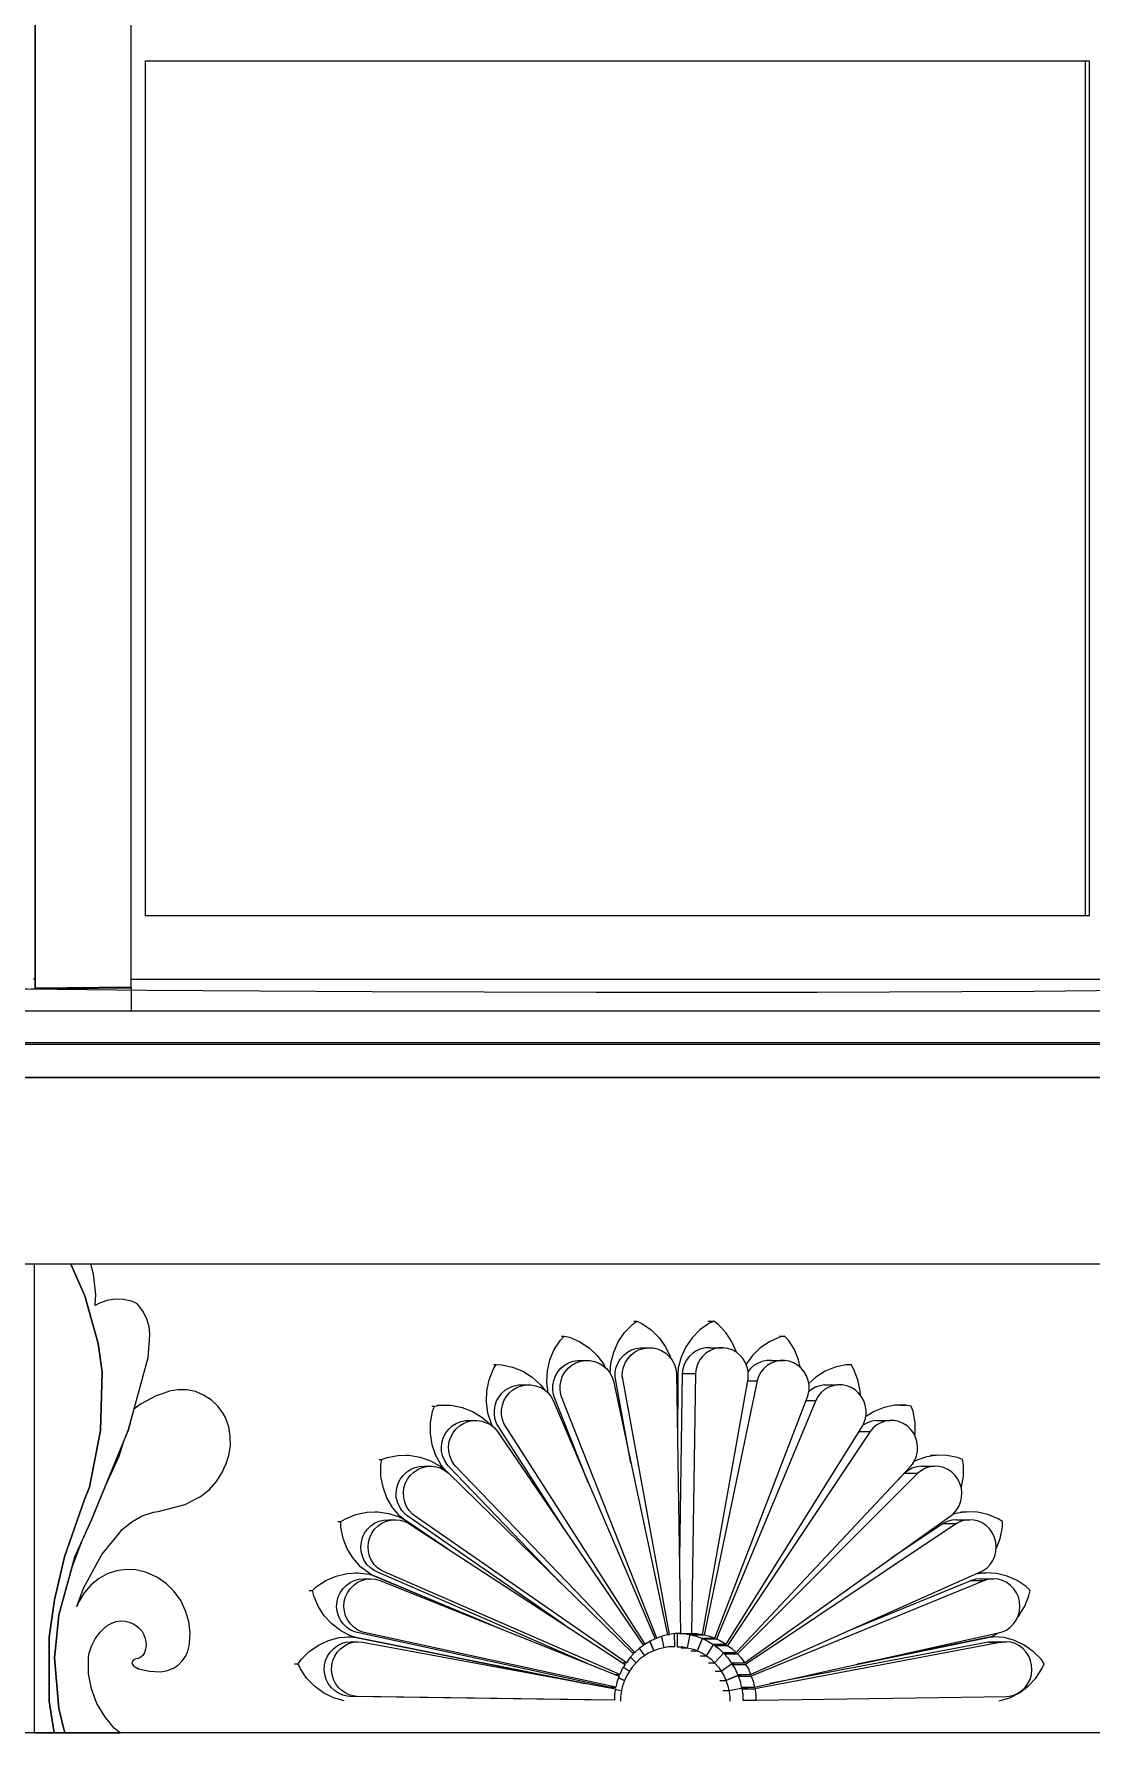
# Model space of a CAD drawing. Header units: millimetres. Extents: x 1177761 to 1329492, y 746793 to 827002.
# Drawn here: x 1206818 to 1207652, y 815005 to 816346 of the extents above; entities that cross this region are included whole.
import ezdxf

# ---------------------------------------------------------------- set-up
doc = ezdxf.new("R2010")
doc.units = ezdxf.units.MM
doc.layers.add('wall', color=5, linetype='Continuous', lineweight=30)

msp = doc.modelspace()

# ---------------------------------------------------------------- linework, layer by layer
at = {"layer": 'wall', "color": 250, "lineweight": 20, "ltscale": 50}
for p, q in [((1206894.2, 815593.6), (1206894.2, 818449.8)), ((1206818.5, 815599.8), (1206818.5, 818374.8)), ((1206818.6, 818374.8), (1206818.6, 815592.8)), ((1206905.7, 815649.8), (1206905.7, 816324.8)), ((1206905.7, 816324.8), (1207650.6, 816324.8)), ((1207647.7, 815649.8), (1207647.7, 816324.8)), ((1207650.6, 816324.8), (1207650.6, 815649.8)), ((1207650.6, 815649.8), (1206905.7, 815649.8)), ((1206818.5, 815599.8), (1206817.1, 815599.8)), ((1206818.6, 815593.8), (1206818.5, 815599.8)), ((1206894.2, 815599.8), (1207699.7, 815599.8)), ((1206728, 815591.3), (1206894.5, 815593)), ((1206740.1, 815593), (1206906.6, 815591.3)), ((1206818.6, 815592.8), (1206818.6, 815593.8)), ((1206894.2, 815593.6), (1206818.6, 815592.8)), ((1206894.5, 815593), (1206894.2, 815593.6)), ((1206894.5, 815574.8), (1206894.5, 815593)), ((1206906.6, 815591.3), (1207084.6, 815590.1)), ((1207084.6, 815590.1), (1207261.3, 815589.6)), ((1207261.3, 815589.6), (1207435.8, 815589.7)), ((1207435.8, 815589.7), (1207607.1, 815590.5)), ((1207607.1, 815590.5), (1207774.3, 815592)), ((1206678.8, 815574.8), (1206847.7, 815574.8)), ((1206763.5, 815574.8), (1206817.6, 815574.8)), ((1206817.6, 815574.8), (1206871.6, 815574.8)), ((1206847.7, 815574.8), (1207016.5, 815574.8)), ((1206871.6, 815574.8), (1206925.7, 815574.8)), ((1206925.7, 815574.8), (1206979.7, 815574.8)), ((1206979.7, 815574.8), (1207033.6, 815574.8)), ((1207016.5, 815574.8), (1207184.7, 815574.8)), ((1207033.6, 815574.8), (1207087.5, 815574.8)), ((1207087.5, 815574.8), (1207141.2, 815574.8)), ((1207141.2, 815574.8), (1207194.9, 815574.8)), ((1207184.7, 815574.8), (1207351.5, 815574.8)), ((1207194.9, 815574.8), (1207248.4, 815574.8)), ((1207248.4, 815574.8), (1207301.7, 815574.8)), ((1207301.7, 815574.8), (1207354.9, 815574.8)), ((1207351.5, 815574.8), (1207516.5, 815574.8)), ((1207354.9, 815574.8), (1207407.9, 815574.8)), ((1207407.9, 815574.8), (1207460.7, 815574.8)), ((1207460.7, 815574.8), (1207513.2, 815574.8)), ((1207516.5, 815574.8), (1207679, 815574.8)), ((1207516.5, 815574.8), (1207565.5, 815574.8)), ((1207565.5, 815574.8), (1207617.5, 815574.8)), ((1207617.5, 815574.8), (1207669.3, 815574.8)), ((1206678.8, 815549.8), (1206847.7, 815549.8)), ((1206763.5, 815548.5), (1206817.6, 815548.5)), ((1206817.6, 815548.5), (1206871.6, 815548.5)), ((1206847.7, 815549.8), (1207016.5, 815549.8)), ((1206871.6, 815548.5), (1206925.7, 815548.5)), ((1206925.7, 815548.5), (1206979.7, 815548.5)), ((1206979.7, 815548.5), (1207033.6, 815548.5)), ((1207016.5, 815549.8), (1207184.7, 815549.8)), ((1207033.6, 815548.5), (1207087.5, 815548.5)), ((1207087.5, 815548.5), (1207141.2, 815548.5)), ((1207141.2, 815548.5), (1207194.9, 815548.5)), ((1207184.7, 815549.8), (1207351.5, 815549.8)), ((1207194.9, 815548.5), (1207248.4, 815548.5)), ((1207248.4, 815548.5), (1207301.7, 815548.5)), ((1207301.7, 815548.5), (1207354.9, 815548.5)), ((1207351.5, 815549.8), (1207516.5, 815549.8)), ((1207354.9, 815548.5), (1207407.9, 815548.5)), ((1207407.9, 815548.5), (1207460.7, 815548.5)), ((1207460.7, 815548.5), (1207513.2, 815548.5)), ((1207513.2, 815548.5), (1207565.5, 815548.5)), ((1207516.5, 815549.8), (1207679, 815549.8)), ((1207565.5, 815548.5), (1207617.5, 815548.5)), ((1207617.5, 815548.5), (1207669.3, 815548.5)), ((1208152, 815522.2), (1205483.2, 815522.2)), ((1206764.1, 815522.2), (1206817.6, 815522.2)), ((1206817.6, 815522.2), (1206871, 815522.2)), ((1206871, 815522.2), (1206924.5, 815522.2)), ((1206924.5, 815522.2), (1206977.9, 815522.2)), ((1206977.9, 815522.2), (1207031.2, 815522.2)), ((1207031.2, 815522.2), (1207084.5, 815522.2)), ((1207084.5, 815522.2), (1207137.6, 815522.2)), ((1207137.6, 815522.2), (1207190.7, 815522.2)), ((1207190.7, 815522.2), (1207243.6, 815522.2)), ((1207243.6, 815522.2), (1207296.4, 815522.2)), ((1207296.4, 815522.2), (1207349, 815522.2)), ((1207349, 815522.2), (1207401.4, 815522.2)), ((1207401.4, 815522.2), (1207453.6, 815522.2)), ((1207453.6, 815522.2), (1207505.5, 815522.2)), ((1207505.5, 815522.2), (1207557.2, 815522.2)), ((1207557.2, 815522.2), (1207608.7, 815522.2)), ((1207608.7, 815522.2), (1207659.9, 815522.2)), ((1208099.7, 815374.8), (1205535.5, 815374.8)), ((1207283.8, 815320.9), (1207289.9, 815327.2)), ((1207289.9, 815327.2), (1207293.5, 815329.8)), ((1207291, 815329.8), (1207293.5, 815329.8)), ((1207293.5, 815329.8), (1207297.5, 815328)), ((1207297.5, 815328), (1207304.7, 815323)), ((1207350.3, 815328), (1207343.3, 815323)), ((1207349.4, 815329.8), (1207354.2, 815329.8)), ((1207354.2, 815329.8), (1207350.3, 815328)), ((1207357.7, 815327.2), (1207354.2, 815329.8)), ((1207363.7, 815320.9), (1207357.7, 815327.2)), ((1207228.3, 815307.6), (1207233.2, 815315)), ((1207233.2, 815315), (1207236.2, 815318.2)), ((1207234, 815318.2), (1207236.2, 815318.2)), ((1207236.2, 815318.2), (1207240.4, 815317.2)), ((1207240.4, 815317.2), (1207248.5, 815313.7)), ((1207248.5, 815313.7), (1207255.8, 815308.9)), ((1207275.2, 815305.5), (1207278.8, 815313.6)), ((1207278.8, 815313.6), (1207283.8, 815320.9)), ((1207304.7, 815323), (1207311, 815316.8)), ((1207311, 815316.8), (1207316.1, 815309.6)), ((1207337.1, 815316.8), (1207332.2, 815309.6)), ((1207343.3, 815323), (1207337.1, 815316.8)), ((1207368.5, 815313.6), (1207363.7, 815320.9)), ((1207372.1, 815305.5), (1207368.5, 815313.6)), ((1207398.1, 815313.7), (1207390.9, 815308.9)), ((1207406, 815317.2), (1207398.1, 815313.7)), ((1207410.1, 815318.2), (1207406, 815317.2)), ((1207406.1, 815318.2), (1207410.1, 815318.2)), ((1207413.1, 815315), (1207410.1, 815318.2)), ((1207417.8, 815307.6), (1207413.1, 815315)), ((1207224.9, 815299.4), (1207228.3, 815307.6)), ((1207255.8, 815308.9), (1207262.2, 815302.9)), ((1207262.2, 815302.9), (1207267.5, 815295.8)), ((1207273, 815296.9), (1207275.2, 815305.5)), ((1207278.6, 815297.1), (1207280.6, 815300.3)), ((1207280.6, 815300.3), (1207283.1, 815303.2)), ((1207283.1, 815303.2), (1207286, 815305.5)), ((1207284.3, 815297.1), (1207286.3, 815300.3)), ((1207286, 815305.5), (1207289.3, 815307.3)), ((1207286.3, 815300.3), (1207288.8, 815303.2)), ((1207288.8, 815303.2), (1207291.7, 815305.5)), ((1207289.3, 815307.3), (1207292.8, 815308.4)), ((1207291.7, 815305.5), (1207295, 815307.3)), ((1207292.8, 815308.4), (1207296.5, 815309)), ((1207295, 815307.3), (1207298.6, 815308.4)), ((1207296.5, 815309), (1207302.3, 815309)), ((1207298.6, 815308.4), (1207302.3, 815309)), ((1207302.3, 815309), (1207306, 815308.8)), ((1207306, 815308.8), (1207309.7, 815308.1)), ((1207309.7, 815308.1), (1207313.1, 815306.6)), ((1207313.1, 815306.6), (1207316.3, 815304.6)), ((1207316.1, 815309.6), (1207319.9, 815301.6)), ((1207316.3, 815304.6), (1207319.1, 815302.1)), ((1207319.1, 815302.1), (1207321.4, 815299.2)), ((1207319.9, 815301.6), (1207320.1, 815300.7)), ((1207328.5, 815301.6), (1207326.2, 815293.1)), ((1207332.2, 815309.6), (1207328.5, 815301.6)), ((1207334.8, 815302.1), (1207332.6, 815299.2)), ((1207337.6, 815304.6), (1207334.8, 815302.1)), ((1207340.6, 815306.6), (1207337.6, 815304.6)), ((1207344, 815308.1), (1207340.6, 815306.6)), ((1207345.3, 815302.1), (1207343, 815299.2)), ((1207347.6, 815308.8), (1207344, 815308.1)), ((1207348, 815304.6), (1207345.3, 815302.1)), ((1207351.2, 815309), (1207347.6, 815308.8)), ((1207351.1, 815306.6), (1207348, 815304.6)), ((1207354.5, 815308.1), (1207351.1, 815306.6)), ((1207351.2, 815309), (1207361.7, 815309)), ((1207358, 815308.8), (1207354.5, 815308.1)), ((1207361.7, 815309), (1207358, 815308.8)), ((1207365.3, 815308.4), (1207361.7, 815309)), ((1207368.8, 815307.3), (1207365.3, 815308.4)), ((1207372, 815305.5), (1207368.8, 815307.3)), ((1207374.8, 815303.2), (1207372, 815305.5)), ((1207372.1, 815305.4), (1207372.1, 815305.5)), ((1207377.3, 815300.3), (1207374.8, 815303.2)), ((1207379.2, 815297.1), (1207377.3, 815300.3)), ((1207384.7, 815302.9), (1207379.7, 815295.9)), ((1207390.9, 815308.9), (1207384.7, 815302.9)), ((1207421.1, 815299.4), (1207417.8, 815307.6)), ((1207176.8, 815283.7), (1207180.1, 815291.9)), ((1207180.1, 815291.9), (1207182.4, 815295.7)), ((1207180.2, 815295.7), (1207182.4, 815295.7)), ((1207182.4, 815295.7), (1207186.8, 815295.5)), ((1207186.8, 815295.5), (1207195.4, 815293.7)), ((1207195.4, 815293.7), (1207203.5, 815290.4)), ((1207203.5, 815290.4), (1207210.9, 815285.7)), ((1207222.4, 815281.9), (1207222.9, 815290.8)), ((1207222.9, 815290.8), (1207224.9, 815299.4)), ((1207227.8, 815283.2), (1207229.2, 815286.8)), ((1207229.2, 815286.8), (1207231.1, 815290)), ((1207231.1, 815290), (1207233.5, 815292.9)), ((1207233.5, 815292.9), (1207236.4, 815295.3)), ((1207233.6, 815283.2), (1207234.9, 815286.8)), ((1207234.9, 815286.8), (1207236.8, 815290)), ((1207236.4, 815295.3), (1207239.6, 815297.1)), ((1207236.8, 815290), (1207239.2, 815292.9)), ((1207239.2, 815292.9), (1207242.1, 815295.3)), ((1207239.6, 815297.1), (1207243.2, 815298.4)), ((1207242.1, 815295.3), (1207245.4, 815297.1)), ((1207243.2, 815298.4), (1207246.9, 815299)), ((1207245.4, 815297.1), (1207248.9, 815298.4)), ((1207246.9, 815299), (1207252.6, 815299)), ((1207248.9, 815298.4), (1207252.6, 815299)), ((1207252.6, 815299), (1207256.3, 815298.9)), ((1207256.3, 815298.9), (1207260, 815298.2)), ((1207260, 815298.2), (1207263.5, 815296.9)), ((1207263.5, 815296.9), (1207266.7, 815295)), ((1207266.7, 815295), (1207269.5, 815292.5)), ((1207267.5, 815295.8), (1207268.8, 815293.1)), ((1207269.5, 815292.5), (1207271.9, 815289.6)), ((1207271.9, 815289.6), (1207273.7, 815286.3)), ((1207272.4, 815288.8), (1207273, 815296.9)), ((1207276.3, 815286.2), (1207276.4, 815290)), ((1207276.4, 815290), (1207277.2, 815293.6)), ((1207277.2, 815293.6), (1207278.6, 815297.1)), ((1207282, 815286.2), (1207282.1, 815290)), ((1207282.1, 815290), (1207282.9, 815293.6)), ((1207282.9, 815293.6), (1207284.3, 815297.1)), ((1207321.4, 815299.2), (1207323.1, 815295.8)), ((1207323.1, 815295.8), (1207324.3, 815292.2)), ((1207324.3, 815292.2), (1207324.7, 815288.6)), ((1207324.7, 815288.6), (1207328, 815083.4)), ((1207325.7, 815288.6), (1207325.6, 815231.9)), ((1207326.2, 815293.1), (1207325.7, 815288.6)), ((1207329.3, 815288.6), (1207327.1, 815142.4)), ((1207329.8, 815292.2), (1207329.3, 815288.6)), ((1207329.3, 815288.6), (1207339.8, 815288.6)), ((1207330.9, 815295.8), (1207329.8, 815292.2)), ((1207332.6, 815299.2), (1207330.9, 815295.8)), ((1207339.8, 815288.6), (1207336.6, 815083.4)), ((1207340.2, 815292.2), (1207339.8, 815288.6)), ((1207341.3, 815295.8), (1207340.2, 815292.2)), ((1207343, 815299.2), (1207341.3, 815295.8)), ((1207380.6, 815293.6), (1207379.2, 815297.1)), ((1207381.3, 815290), (1207380.6, 815293.6)), ((1207383.2, 815292.5), (1207381.3, 815290.1)), ((1207381.4, 815286.2), (1207381.3, 815290)), ((1207385.9, 815295), (1207383.2, 815292.5)), ((1207389.1, 815296.9), (1207385.9, 815295)), ((1207392.5, 815298.2), (1207389.1, 815296.9)), ((1207391.3, 815289.6), (1207389.5, 815286.3)), ((1207393.6, 815292.5), (1207391.3, 815289.6)), ((1207396.1, 815298.9), (1207392.5, 815298.2)), ((1207396.4, 815295), (1207393.6, 815292.5)), ((1207399.7, 815299), (1207396.1, 815298.9)), ((1207399.5, 815296.9), (1207396.4, 815295)), ((1207402.9, 815298.2), (1207399.5, 815296.9)), ((1207399.7, 815299), (1207410.1, 815299)), ((1207406.5, 815298.9), (1207402.9, 815298.2)), ((1207410.1, 815299), (1207406.5, 815298.9)), ((1207413.7, 815298.4), (1207410.1, 815299)), ((1207417.2, 815297.1), (1207413.7, 815298.4)), ((1207420.4, 815295.3), (1207417.2, 815297.1)), ((1207423.2, 815292.9), (1207420.4, 815295.3)), ((1207422.5, 815293.5), (1207421.1, 815299.4)), ((1207425.6, 815290), (1207423.2, 815292.9)), ((1207427.4, 815286.8), (1207425.6, 815290)), ((1207428.7, 815283.2), (1207427.4, 815286.8)), ((1207442, 815290.4), (1207434.7, 815285.7)), ((1207449.9, 815293.7), (1207442, 815290.4)), ((1207458.3, 815295.5), (1207449.9, 815293.7)), ((1207462.6, 815295.7), (1207458.3, 815295.5)), ((1207458.6, 815295.7), (1207462.6, 815295.7)), ((1207464.8, 815291.9), (1207462.6, 815295.7)), ((1207468, 815283.7), (1207464.8, 815291.9)), ((1207174.7, 815266.2), (1207175, 815275)), ((1207175, 815275), (1207176.8, 815283.7)), ((1207184.7, 815270.3), (1207187, 815273.2)), ((1207187, 815273.2), (1207189.9, 815275.7)), ((1207189.9, 815275.7), (1207193.1, 815277.6)), ((1207190.4, 815270.3), (1207192.8, 815273.2)), ((1207192.8, 815273.2), (1207195.6, 815275.7)), ((1207193.1, 815277.6), (1207196.6, 815278.9)), ((1207195.6, 815275.7), (1207198.8, 815277.6)), ((1207196.6, 815278.9), (1207200.3, 815279.6)), ((1207198.8, 815277.6), (1207202.3, 815278.9)), ((1207200.3, 815279.6), (1207204, 815279.6)), ((1207202.3, 815278.9), (1207206, 815279.6)), ((1207204, 815279.6), (1207209.7, 815279.6)), ((1207206, 815279.6), (1207209.7, 815279.6)), ((1207209.7, 815279.6), (1207213.4, 815279)), ((1207210.9, 815285.7), (1207217.5, 815279.8)), ((1207213.4, 815279), (1207216.9, 815277.8)), ((1207216.9, 815277.8), (1207220.2, 815275.9)), ((1207217.5, 815279.8), (1207221.1, 815275.2)), ((1207220.2, 815275.9), (1207223.1, 815273.5)), ((1207223.4, 815273.1), (1207222.4, 815281.9)), ((1207223.1, 815273.5), (1207225.5, 815270.6)), ((1207227.1, 815279.5), (1207227.8, 815283.2)), ((1207227.1, 815275.8), (1207227.1, 815279.5)), ((1207227.7, 815272), (1207227.1, 815275.8)), ((1207232.8, 815275.8), (1207232.9, 815279.5)), ((1207233.4, 815272), (1207232.8, 815275.8)), ((1207232.9, 815279.5), (1207233.6, 815283.2)), ((1207273.7, 815286.3), (1207274.9, 815282.8)), ((1207274.9, 815282.8), (1207317.7, 815082.2)), ((1207276.6, 815284.3), (1207276.3, 815286.2)), ((1207288.7, 815217.9), (1207276.6, 815284.3)), ((1207282.3, 815284.3), (1207282, 815286.2)), ((1207319.2, 815082.6), (1207282.3, 815284.3)), ((1207345.2, 815082.6), (1207381.2, 815284.3)), ((1207388.4, 815282.8), (1207346.7, 815082.2)), ((1207380.9, 815282.8), (1207388.4, 815282.8)), ((1207381.2, 815284.3), (1207381.4, 815286.2)), ((1207389.5, 815286.3), (1207388.4, 815282.8)), ((1207429.4, 815279.5), (1207428.7, 815283.2)), ((1207428.8, 815272), (1207429.4, 815275.8)), ((1207434.7, 815285.7), (1207429.2, 815280.6)), ((1207431.3, 815275.9), (1207429.2, 815274.1)), ((1207429.4, 815275.8), (1207429.4, 815279.5)), ((1207434.5, 815277.8), (1207431.3, 815275.9)), ((1207437.9, 815279), (1207434.5, 815277.8)), ((1207438.9, 815273.5), (1207436.6, 815270.6)), ((1207441.5, 815279.6), (1207437.9, 815279)), ((1207441.7, 815275.9), (1207438.9, 815273.5)), ((1207441.5, 815279.6), (1207451.9, 815279.6)), ((1207444.9, 815277.8), (1207441.7, 815275.9)), ((1207448.3, 815279), (1207444.9, 815277.8)), ((1207451.9, 815279.6), (1207448.3, 815279)), ((1207455.6, 815279.6), (1207451.9, 815279.6)), ((1207459.2, 815278.9), (1207455.6, 815279.6)), ((1207462.6, 815277.6), (1207459.2, 815278.9)), ((1207465.7, 815275.7), (1207462.6, 815277.6)), ((1207468.5, 815273.2), (1207465.7, 815275.7)), ((1207469.8, 815275), (1207468, 815283.7)), ((1207470.8, 815270.3), (1207468.5, 815273.2)), ((1207469.9, 815271.4), (1207469.8, 815275)), ((1207131.6, 815262.9), (1207133.8, 815262.9)), ((1207132.2, 815258.7), (1207133.8, 815262.9)), ((1207133.8, 815262.9), (1207138.1, 815263.6)), ((1207135.9, 815263.6), (1207138.1, 815263.6)), ((1207138.1, 815263.6), (1207146.9, 815263.5)), ((1207146.9, 815263.5), (1207155.5, 815261.9)), ((1207155.5, 815261.9), (1207163.7, 815258.7)), ((1207175.9, 815257.4), (1207174.7, 815266.2)), ((1207181, 815259.8), (1207181.6, 815263.5)), ((1207181, 815256), (1207181, 815259.8)), ((1207181.6, 815263.5), (1207182.8, 815267)), ((1207182.8, 815267), (1207184.7, 815270.3)), ((1207186.7, 815259.8), (1207187.3, 815263.5)), ((1207186.7, 815256), (1207186.7, 815259.8)), ((1207187.3, 815263.5), (1207188.5, 815267)), ((1207188.5, 815267), (1207190.4, 815270.3)), ((1207225.5, 815270.6), (1207227.3, 815267.4)), ((1207227.3, 815267.4), (1207307.8, 815079.1)), ((1207228.3, 815270.3), (1207227.7, 815272)), ((1207255, 815202.6), (1207228.3, 815270.3)), ((1207234, 815270.3), (1207233.4, 815272)), ((1207309.2, 815079.6), (1207234, 815270.3)), ((1207354.9, 815079.6), (1207428.2, 815270.3)), ((1207434.8, 815267.4), (1207356.3, 815079.1)), ((1207427.1, 815267.4), (1207434.8, 815267.4)), ((1207428.2, 815270.3), (1207428.8, 815272)), ((1207436.6, 815270.6), (1207434.8, 815267.4)), ((1207472.6, 815267), (1207470.8, 815270.3)), ((1207473.8, 815263.5), (1207472.6, 815267)), ((1207474.4, 815259.8), (1207473.8, 815263.5)), ((1207474.4, 815256), (1207474.4, 815259.8)), ((1207488.8, 815261.9), (1207480.8, 815258.7)), ((1207497.2, 815263.5), (1207488.8, 815261.9)), ((1207505.8, 815263.6), (1207497.2, 815263.5)), ((1207501.6, 815263.6), (1207505.8, 815263.6)), ((1207510, 815262.9), (1207505.8, 815263.6)), ((1207511.5, 815258.7), (1207510, 815262.9)), ((1207130.5, 815241.2), (1207130.6, 815250)), ((1207130.6, 815250), (1207132.2, 815258.7)), ((1207145, 815244.7), (1207147.8, 815247.2)), ((1207147.8, 815247.2), (1207150.9, 815249.2)), ((1207150.7, 815244.7), (1207153.5, 815247.2)), ((1207150.9, 815249.2), (1207154.4, 815250.6)), ((1207153.5, 815247.2), (1207156.7, 815249.2)), ((1207154.4, 815250.6), (1207158.1, 815251.4)), ((1207156.7, 815249.2), (1207160.1, 815250.6)), ((1207158.1, 815251.4), (1207161.8, 815251.5)), ((1207160.1, 815250.6), (1207163.8, 815251.4)), ((1207161.8, 815251.5), (1207167.5, 815251.5)), ((1207163.7, 815258.7), (1207171.2, 815254.2)), ((1207163.8, 815251.4), (1207167.5, 815251.5)), ((1207167.5, 815251.5), (1207171.2, 815251)), ((1207171.2, 815254.2), (1207177.9, 815248.4)), ((1207171.2, 815251), (1207174.8, 815249.8)), ((1207174.8, 815249.8), (1207178.1, 815248)), ((1207178.6, 815248.9), (1207175.9, 815257.4)), ((1207177.9, 815248.4), (1207178.6, 815247.6)), ((1207178.1, 815248), (1207181, 815245.7)), ((1207179.8, 815246.6), (1207178.6, 815248.9)), ((1207181.7, 815252.3), (1207181, 815256)), ((1207183, 815248.7), (1207181.7, 815252.3)), ((1207183.9, 815247.1), (1207183, 815248.7)), ((1207236.5, 815165.1), (1207183.9, 815247.1)), ((1207187.4, 815252.3), (1207186.7, 815256)), ((1207188.7, 815248.7), (1207187.4, 815252.3)), ((1207189.7, 815247.1), (1207188.7, 815248.7)), ((1207300, 815074.9), (1207189.7, 815247.1)), ((1207363.9, 815074.9), (1207471.5, 815247.1)), ((1207471.5, 815247.1), (1207472.4, 815248.7)), ((1207472.4, 815248), (1207471.7, 815247.5)), ((1207472.4, 815248.7), (1207473.7, 815252.3)), ((1207475.6, 815249.8), (1207472.4, 815248)), ((1207473.7, 815252.3), (1207474.4, 815256)), ((1207480.8, 815258.7), (1207474.1, 815254.6)), ((1207479, 815251), (1207475.6, 815249.8)), ((1207482.6, 815251.5), (1207479, 815251)), ((1207482.8, 815248), (1207480, 815245.7)), ((1207482.6, 815251.5), (1207493.1, 815251.5)), ((1207486, 815249.8), (1207482.8, 815248)), ((1207489.5, 815251), (1207486, 815249.8)), ((1207493.1, 815251.5), (1207489.5, 815251)), ((1207496.7, 815251.4), (1207493.1, 815251.5)), ((1207500.3, 815250.6), (1207496.7, 815251.4)), ((1207503.7, 815249.2), (1207500.3, 815250.6)), ((1207506.8, 815247.2), (1207503.7, 815249.2)), ((1207509.5, 815244.7), (1207506.8, 815247.2)), ((1207513.1, 815250), (1207511.5, 815258.7)), ((1207513.2, 815241.2), (1207513.1, 815250)), ((1207131.9, 815232.4), (1207130.5, 815241.2)), ((1207139.2, 815231.1), (1207139.7, 815234.9)), ((1207139.7, 815234.9), (1207140.9, 815238.4)), ((1207140.9, 815238.4), (1207142.7, 815241.8)), ((1207142.7, 815241.8), (1207145, 815244.7)), ((1207144.9, 815231.1), (1207145.4, 815234.9)), ((1207145.4, 815234.9), (1207146.6, 815238.4)), ((1207146.6, 815238.4), (1207148.4, 815241.8)), ((1207148.4, 815241.8), (1207150.7, 815244.7)), ((1207181, 815245.7), (1207183.4, 815242.9)), ((1207183.4, 815242.9), (1207298.7, 815074)), ((1207477.6, 815242.9), (1207365.1, 815074)), ((1207468.9, 815242.9), (1207477.6, 815242.9)), ((1207480, 815245.7), (1207477.6, 815242.9)), ((1207511.8, 815241.8), (1207509.5, 815244.7)), ((1207513.5, 815238.4), (1207511.8, 815241.8)), ((1207512.9, 815239.5), (1207513.2, 815241.2)), ((1207514.6, 815234.9), (1207513.5, 815238.4)), ((1207515.1, 815231.1), (1207514.6, 815234.9)), ((1207090, 815220.8), (1207092.2, 815220.8)), ((1207091.4, 815216.4), (1207092.2, 815220.8)), ((1207092.2, 815220.8), (1207096.3, 815222.4)), ((1207096.3, 815222.4), (1207104.9, 815224)), ((1207104.9, 815224), (1207113.6, 815224.1)), ((1207111.4, 815224.1), (1207113.6, 815224.1)), ((1207113.6, 815224.1), (1207122.3, 815222.7)), ((1207122.3, 815222.7), (1207130.6, 815219.7)), ((1207130.6, 815219.7), (1207138.2, 815215.4)), ((1207134.8, 815224), (1207131.9, 815232.4)), ((1207139.1, 815216.3), (1207134.8, 815224)), ((1207139.3, 815227.4), (1207139.2, 815231.1)), ((1207140.1, 815223.7), (1207139.3, 815227.4)), ((1207141.5, 815220.2), (1207140.1, 815223.7)), ((1207143.4, 815217), (1207141.5, 815220.2)), ((1207145, 815227.4), (1207144.9, 815231.1)), ((1207145.8, 815223.7), (1207145, 815227.4)), ((1207147.2, 815220.2), (1207145.8, 815223.7)), ((1207149.1, 815217), (1207147.2, 815220.2)), ((1207511, 815217), (1207512.9, 815220.2)), ((1207513.1, 815219.7), (1207512.5, 815219.3)), ((1207512.9, 815220.2), (1207514.3, 815223.7)), ((1207521.2, 815222.7), (1207513.1, 815219.7)), ((1207514.3, 815223.7), (1207515, 815227.4)), ((1207515, 815227.4), (1207515.1, 815231.1)), ((1207529.6, 815224.1), (1207521.2, 815222.7)), ((1207525.3, 815224.1), (1207529.6, 815224.1)), ((1207538.2, 815224), (1207529.6, 815224.1)), ((1207546.6, 815222.4), (1207538.2, 815224)), ((1207550.6, 815220.8), (1207546.6, 815222.4)), ((1207551.3, 815216.4), (1207550.6, 815220.8)), ((1207091.5, 815207.6), (1207091.4, 815216.4)), ((1207093.1, 815198.8), (1207091.5, 815207.6)), ((1207106.7, 815205.2), (1207108.9, 815208.2)), ((1207108.9, 815208.2), (1207111.6, 815210.8)), ((1207111.6, 815210.8), (1207114.8, 815212.9)), ((1207112.4, 815205.2), (1207114.6, 815208.2)), ((1207114.6, 815208.2), (1207117.4, 815210.8)), ((1207114.8, 815212.9), (1207118.2, 815214.4)), ((1207117.4, 815210.8), (1207120.5, 815212.9)), ((1207118.2, 815214.4), (1207121.9, 815215.2)), ((1207120.5, 815212.9), (1207123.9, 815214.4)), ((1207121.9, 815215.2), (1207125.6, 815215.4)), ((1207123.9, 815214.4), (1207127.6, 815215.2)), ((1207125.6, 815215.4), (1207131.3, 815215.4)), ((1207127.6, 815215.2), (1207131.3, 815215.4)), ((1207131.3, 815215.4), (1207135, 815215)), ((1207135, 815215), (1207138.6, 815213.9)), ((1207138.2, 815215.4), (1207141.7, 815212.5)), ((1207138.6, 815213.9), (1207141.9, 815212.1)), ((1207141.8, 815212.8), (1207139.1, 815216.3)), ((1207141.7, 815212.5), (1207142.5, 815211.6)), ((1207144.8, 815209.9), (1207141.8, 815212.8)), ((1207141.9, 815212.1), (1207144.8, 815209.9)), ((1207144.7, 815215.5), (1207143.4, 815217)), ((1207233.5, 815123.1), (1207144.7, 815215.5)), ((1207144.8, 815209.9), (1207290.8, 815067.2)), ((1207150.4, 815215.5), (1207149.1, 815217)), ((1207291.9, 815068.3), (1207150.4, 815215.5)), ((1207371.8, 815068.3), (1207509.8, 815215.5)), ((1207515.3, 815209.9), (1207372.9, 815067.2)), ((1207504.8, 815209.9), (1207499.4, 815204.5)), ((1207507.6, 815212.1), (1207504.8, 815209.9)), ((1207504.8, 815209.9), (1207515.3, 815209.9)), ((1207510.9, 815213.9), (1207507.6, 815212.1)), ((1207509.8, 815215.5), (1207511, 815217)), ((1207514.4, 815215), (1207510.9, 815213.9)), ((1207518, 815215.4), (1207514.4, 815215)), ((1207518.1, 815212.1), (1207515.3, 815209.9)), ((1207518, 815215.4), (1207528.4, 815215.4)), ((1207521.3, 815213.9), (1207518.1, 815212.1)), ((1207524.8, 815215), (1207521.3, 815213.9)), ((1207528.4, 815215.4), (1207524.8, 815215)), ((1207532.1, 815215.2), (1207528.4, 815215.4)), ((1207535.6, 815214.4), (1207532.1, 815215.2)), ((1207539, 815212.9), (1207535.6, 815214.4)), ((1207542, 815210.8), (1207539, 815212.9)), ((1207544.7, 815208.2), (1207542, 815210.8)), ((1207546.9, 815205.2), (1207544.7, 815208.2)), ((1207549.6, 815198.8), (1207551.2, 815207.6)), ((1207551.2, 815207.6), (1207551.3, 815216.4)), ((1207096.2, 815190.5), (1207093.1, 815198.8)), ((1207103.4, 815194.5), (1207103.9, 815198.2)), ((1207103.6, 815190.7), (1207103.4, 815194.5)), ((1207103.9, 815198.2), (1207105, 815201.9)), ((1207105, 815201.9), (1207106.7, 815205.2)), ((1207109.2, 815194.5), (1207109.6, 815198.2)), ((1207109.4, 815190.7), (1207109.2, 815194.5)), ((1207109.6, 815198.2), (1207110.7, 815201.9)), ((1207110.7, 815201.9), (1207112.4, 815205.2)), ((1207548.5, 815201.9), (1207546.9, 815205.2)), ((1207549.6, 815198.2), (1207548.5, 815201.9)), ((1207549.5, 815198.5), (1207549.6, 815198.8)), ((1207550, 815194.5), (1207549.6, 815198.2)), ((1207549.8, 815190.7), (1207550, 815194.5)), ((1207080.2, 815179.1), (1207088.9, 815179.4)), ((1207086.7, 815179.4), (1207088.9, 815179.4)), ((1207088.9, 815179.4), (1207097.6, 815178.2)), ((1207100.7, 815182.9), (1207096.2, 815190.5)), ((1207106.4, 815176.1), (1207100.7, 815182.9)), ((1207104.5, 815187.1), (1207103.6, 815190.7)), ((1207106, 815183.6), (1207104.5, 815187.1)), ((1207108, 815180.4), (1207106, 815183.6)), ((1207110.5, 815177.7), (1207108, 815180.4)), ((1207110.2, 815187.1), (1207109.4, 815190.7)), ((1207111.7, 815183.6), (1207110.2, 815187.1)), ((1207113.7, 815180.4), (1207111.7, 815183.6)), ((1207116.3, 815177.7), (1207113.7, 815180.4)), ((1207543.1, 815177.7), (1207545.6, 815180.4)), ((1207553.7, 815179.4), (1207545.3, 815178.2)), ((1207545.6, 815180.4), (1207547.6, 815183.6)), ((1207547.6, 815183.6), (1207549, 815187.1)), ((1207549, 815187.1), (1207549.8, 815190.7)), ((1207549.3, 815179.4), (1207553.7, 815179.4)), ((1207562.3, 815179.1), (1207553.7, 815179.4)), ((1207057.3, 815171.7), (1207059.7, 815171.7)), ((1207059.7, 815171.7), (1207063.5, 815174)), ((1207059.9, 815167.2), (1207059.7, 815171.7)), ((1207061.7, 815158.5), (1207059.9, 815167.2)), ((1207063.5, 815174), (1207071.6, 815177.3)), ((1207071.6, 815177.3), (1207080.2, 815179.1)), ((1207080.8, 815165.7), (1207083.4, 815168.3)), ((1207083.4, 815168.3), (1207086.5, 815170.5)), ((1207086.5, 815170.5), (1207089.9, 815172)), ((1207086.5, 815165.7), (1207089.2, 815168.3)), ((1207089.2, 815168.3), (1207092.2, 815170.5)), ((1207089.9, 815172), (1207093.6, 815172.9)), ((1207092.2, 815170.5), (1207095.7, 815172)), ((1207093.6, 815172.9), (1207097.3, 815173.2)), ((1207095.7, 815172), (1207099.3, 815172.9)), ((1207097.3, 815173.2), (1207103, 815173.2)), ((1207097.6, 815178.2), (1207105.9, 815175.4)), ((1207099.3, 815172.9), (1207103, 815173.2)), ((1207103, 815173.2), (1207106.7, 815172.9)), ((1207105.9, 815175.4), (1207109.9, 815173.3)), ((1207109.8, 815173.3), (1207106.4, 815176.1)), ((1207106.7, 815172.9), (1207110.3, 815171.8)), ((1207143.3, 815150.8), (1207109.8, 815173.3)), ((1207109.9, 815173.3), (1207144.3, 815150.1)), ((1207110.3, 815171.8), (1207113.6, 815170.2)), ((1207112, 815176.5), (1207110.5, 815177.7)), ((1207236.6, 815090), (1207112, 815176.5)), ((1207113.6, 815170.2), (1207284.3, 815058.9)), ((1207117.8, 815176.5), (1207116.3, 815177.7)), ((1207285.2, 815060.2), (1207117.8, 815176.5)), ((1207378.4, 815060.2), (1207541.6, 815176.5)), ((1207545.7, 815170.2), (1207379.2, 815058.9)), ((1207535.3, 815170.2), (1207493.9, 815142.5)), ((1207538.4, 815171.8), (1207535.3, 815170.2)), ((1207535.3, 815170.2), (1207545.7, 815170.2)), ((1207542, 815172.9), (1207538.4, 815171.8)), ((1207541.6, 815176.5), (1207543.1, 815177.7)), ((1207545.6, 815173.2), (1207542, 815172.9)), ((1207545.3, 815178.2), (1207542.5, 815177.2)), ((1207545.6, 815173.2), (1207556, 815173.2)), ((1207548.9, 815171.8), (1207545.7, 815170.2)), ((1207552.4, 815172.9), (1207548.9, 815171.8)), ((1207556, 815173.2), (1207552.4, 815172.9)), ((1207559.7, 815172.9), (1207556, 815173.2)), ((1207563.2, 815172), (1207559.7, 815172.9)), ((1207570.6, 815177.3), (1207562.3, 815179.1)), ((1207566.5, 815170.5), (1207563.2, 815172)), ((1207569.5, 815168.3), (1207566.5, 815170.5)), ((1207572.1, 815165.7), (1207569.5, 815168.3)), ((1207578.6, 815174), (1207570.6, 815177.3)), ((1207582.2, 815171.7), (1207578.6, 815174)), ((1207580.3, 815158.5), (1207582.1, 815167.2)), ((1207582.1, 815167.2), (1207582.2, 815171.7)), ((1207064.9, 815150.3), (1207061.7, 815158.5)), ((1207075.6, 815151.8), (1207076, 815155.6)), ((1207076, 815155.6), (1207077, 815159.2)), ((1207077, 815159.2), (1207078.6, 815162.6)), ((1207078.6, 815162.6), (1207080.8, 815165.7)), ((1207081.3, 815151.8), (1207081.7, 815155.6)), ((1207081.7, 815155.6), (1207082.7, 815159.2)), ((1207082.7, 815159.2), (1207084.3, 815162.6)), ((1207084.3, 815162.6), (1207086.5, 815165.7)), ((1207574.3, 815162.6), (1207572.1, 815165.7)), ((1207575.8, 815159.2), (1207574.3, 815162.6)), ((1207576.8, 815155.6), (1207575.8, 815159.2)), ((1207577.2, 815151.8), (1207576.8, 815155.6)), ((1207577.1, 815150.3), (1207580.3, 815158.5)), ((1207069.6, 815142.8), (1207064.9, 815150.3)), ((1207075.4, 815136.1), (1207069.6, 815142.8)), ((1207075.9, 815148.1), (1207075.6, 815151.8)), ((1207076.8, 815144.4), (1207075.9, 815148.1)), ((1207078.3, 815141), (1207076.8, 815144.4)), ((1207080.4, 815137.9), (1207078.3, 815141)), ((1207081.6, 815148.1), (1207081.3, 815151.8)), ((1207082.5, 815144.4), (1207081.6, 815148.1)), ((1207084.1, 815141), (1207082.5, 815144.4)), ((1207086.2, 815137.9), (1207084.1, 815141)), ((1207572.4, 815137.9), (1207574.5, 815141)), ((1207574.5, 815141), (1207576, 815144.4)), ((1207576, 815144.4), (1207576.9, 815148.1)), ((1207576.9, 815148.1), (1207577.2, 815151.8)), ((1207577.1, 815150.2), (1207577.1, 815150.3)), ((1207048, 815125.2), (1207056.1, 815128.7)), ((1207056.1, 815128.7), (1207064.7, 815130.7)), ((1207064.7, 815130.7), (1207073.4, 815131.2)), ((1207070.4, 815125.3), (1207074, 815126.3)), ((1207071.1, 815131.2), (1207073.4, 815131.2)), ((1207073.4, 815131.2), (1207082.1, 815130.1)), ((1207074, 815126.3), (1207077.8, 815126.6)), ((1207082.3, 815130.7), (1207075.4, 815136.1)), ((1207076.2, 815125.3), (1207079.8, 815126.3)), ((1207077.8, 815126.6), (1207083.5, 815126.6)), ((1207079.8, 815126.3), (1207083.5, 815126.6)), ((1207083.1, 815135.2), (1207080.4, 815137.9)), ((1207082.1, 815130.1), (1207086.4, 815128.8)), ((1207086.2, 815128.6), (1207082.3, 815130.7)), ((1207086.1, 815133), (1207083.1, 815135.2)), ((1207083.5, 815126.6), (1207087.2, 815126.3)), ((1207087.8, 815132.2), (1207086.1, 815133)), ((1207088.8, 815135.2), (1207086.2, 815137.9)), ((1207177.1, 815090.7), (1207086.2, 815128.6)), ((1207086.4, 815128.8), (1207187.9, 815086.4)), ((1207087.2, 815126.3), (1207090.7, 815125.3)), ((1207255.1, 815059.5), (1207087.8, 815132.2)), ((1207091.8, 815133), (1207088.8, 815135.2)), ((1207093.5, 815132.2), (1207091.8, 815133)), ((1207280.1, 815051.1), (1207093.5, 815132.2)), ((1207383.3, 815051.1), (1207565.3, 815132.2)), ((1207561, 815126.3), (1207557.6, 815125.3)), ((1207568.9, 815131.2), (1207560.8, 815130.2)), ((1207564.6, 815126.6), (1207561, 815126.3)), ((1207564.3, 815131.2), (1207568.9, 815131.2)), ((1207564.6, 815126.6), (1207575.1, 815126.6)), ((1207565.3, 815132.2), (1207566.9, 815133)), ((1207566.9, 815133), (1207569.9, 815135.2)), ((1207571.4, 815126.3), (1207568, 815125.3)), ((1207577.4, 815130.7), (1207568.9, 815131.2)), ((1207569.9, 815135.2), (1207572.4, 815137.9)), ((1207575.1, 815126.6), (1207571.4, 815126.3)), ((1207578.7, 815126.3), (1207575.1, 815126.6)), ((1207585.7, 815128.7), (1207577.4, 815130.7)), ((1207582.2, 815125.3), (1207578.7, 815126.3)), ((1207593.6, 815125.2), (1207585.7, 815128.7)), ((1207034.8, 815117.4), (1207037.5, 815117.4)), ((1207037.5, 815117.4), (1207040.7, 815120.4)), ((1207038.5, 815113), (1207037.5, 815117.4)), ((1207041.9, 815104.9), (1207038.5, 815113)), ((1207040.7, 815120.4), (1207048, 815125.2)), ((1207056.8, 815108.6), (1207057.7, 815112.2)), ((1207057.7, 815112.2), (1207059.3, 815115.6)), ((1207059.3, 815115.6), (1207061.4, 815118.7)), ((1207061.4, 815118.7), (1207064, 815121.4)), ((1207062.5, 815108.6), (1207063.5, 815112.2)), ((1207063.5, 815112.2), (1207065, 815115.6)), ((1207064, 815121.4), (1207067.1, 815123.6)), ((1207065, 815115.6), (1207067.1, 815118.7)), ((1207067.1, 815123.6), (1207070.4, 815125.3)), ((1207067.1, 815118.7), (1207069.7, 815121.4)), ((1207069.7, 815121.4), (1207072.8, 815123.6)), ((1207072.8, 815123.6), (1207076.2, 815125.3)), ((1207090.7, 815125.3), (1207279.6, 815049.7)), ((1207568, 815125.3), (1207383.8, 815049.7)), ((1207557.6, 815125.3), (1207459.9, 815085.2)), ((1207557.6, 815125.3), (1207568, 815125.3)), ((1207585.5, 815123.6), (1207582.2, 815125.3)), ((1207588.5, 815121.4), (1207585.5, 815123.6)), ((1207591, 815118.7), (1207588.5, 815121.4)), ((1207593.1, 815115.6), (1207591, 815118.7)), ((1207594.6, 815112.2), (1207593.1, 815115.6)), ((1207600.8, 815120.4), (1207593.6, 815125.2)), ((1207595.5, 815108.6), (1207594.6, 815112.2)), ((1207599.6, 815104.9), (1207602.9, 815113)), ((1207603.9, 815117.4), (1207600.8, 815120.4)), ((1207602.9, 815113), (1207603.9, 815117.4)), ((1207046.7, 815097.4), (1207041.9, 815104.9)), ((1207056.5, 815104.8), (1207056.8, 815108.6)), ((1207056.9, 815101), (1207056.5, 815104.8)), ((1207057.9, 815097.4), (1207056.9, 815101)), ((1207062.2, 815104.8), (1207062.5, 815108.6)), ((1207062.6, 815101), (1207062.2, 815104.8)), ((1207063.6, 815097.4), (1207062.6, 815101)), ((1207594.5, 815097.4), (1207595.4, 815101)), ((1207594.9, 815097.4), (1207599.6, 815104.9)), ((1207595.4, 815101), (1207595.8, 815104.8)), ((1207595.8, 815104.8), (1207595.5, 815108.6)), ((1207052.7, 815090.9), (1207046.7, 815097.4)), ((1207059.7, 815085.6), (1207052.7, 815090.9)), ((1207059.5, 815094), (1207057.9, 815097.4)), ((1207061.6, 815090.9), (1207059.5, 815094)), ((1207067.5, 815081.6), (1207059.7, 815085.6)), ((1207064.3, 815088.3), (1207061.6, 815090.9)), ((1207065.2, 815094), (1207063.6, 815097.4)), ((1207067.4, 815086.1), (1207064.3, 815088.3)), ((1207067.4, 815090.9), (1207065.2, 815094)), ((1207070, 815088.3), (1207067.4, 815090.9)), ((1207070.8, 815084.6), (1207067.4, 815086.1)), ((1207073.1, 815086.1), (1207070, 815088.3)), ((1207076.5, 815084.6), (1207073.1, 815086.1)), ((1207581.9, 815084.6), (1207585.2, 815086.1)), ((1207585.2, 815086.1), (1207588.2, 815088.3)), ((1207588.2, 815088.3), (1207590.8, 815090.9)), ((1207590.8, 815090.9), (1207592.9, 815094)), ((1207592.9, 815094), (1207594.5, 815097.4)), ((1207594, 815096.5), (1207594.9, 815097.4)), ((1207034.9, 815069.2), (1207042.2, 815074.2)), ((1207042.2, 815074.2), (1207050.1, 815077.9)), ((1207050.1, 815077.9), (1207058.6, 815080.1)), ((1207053.9, 815071.4), (1207056.9, 815073.7)), ((1207056.9, 815073.7), (1207060.2, 815075.4)), ((1207058.6, 815080.1), (1207067.4, 815080.7)), ((1207059.6, 815071.4), (1207062.6, 815073.7)), ((1207060.2, 815075.4), (1207063.8, 815076.5)), ((1207062.6, 815073.7), (1207065.9, 815075.4)), ((1207063.8, 815076.5), (1207067.5, 815076.9)), ((1207065, 815080.7), (1207067.4, 815080.7)), ((1207065.9, 815075.4), (1207069.5, 815076.5)), ((1207067.4, 815080.7), (1207071.9, 815080.3)), ((1207071.7, 815080.3), (1207067.5, 815081.6)), ((1207067.5, 815076.9), (1207073.2, 815076.9)), ((1207069.5, 815076.5), (1207073.2, 815076.9)), ((1207072.6, 815084.1), (1207070.8, 815084.6)), ((1207252.6, 815044), (1207071.7, 815080.3)), ((1207071.9, 815080.3), (1207252.6, 815044)), ((1207271.3, 815041.1), (1207072.6, 815084.1)), ((1207073.2, 815076.9), (1207076.8, 815076.6)), ((1207078.3, 815084.1), (1207076.5, 815084.6)), ((1207076.8, 815076.6), (1207276.7, 815039.6)), ((1207277, 815041.1), (1207078.3, 815084.1)), ((1207298.7, 815074), (1207295.2, 815071.6)), ((1207298.1, 815074.9), (1207300, 815074.9)), ((1207303.9, 815077.4), (1207300, 815074.9)), ((1207306.8, 815069.6), (1207303.6, 815077.2)), ((1207303.7, 815077.2), (1207306.8, 815069.6)), ((1207307.8, 815079.1), (1207303.9, 815077.4)), ((1207307.6, 815079.6), (1207309.2, 815079.6)), ((1207313.5, 815081.4), (1207309.2, 815079.6)), ((1207314.7, 815072.1), (1207310.2, 815071.1)), ((1207312.9, 815081.1), (1207314.7, 815072.1)), ((1207317.7, 815082.2), (1207313.5, 815081.4)), ((1207318.4, 815072.8), (1207314.7, 815072.1)), ((1207317.6, 815082.6), (1207319.2, 815082.6)), ((1207323.1, 815072.9), (1207318.4, 815072.8)), ((1207323.8, 815083.4), (1207319.2, 815082.6)), ((1207323, 815083.3), (1207323.1, 815072.9)), ((1207328, 815083.4), (1207323.8, 815083.4)), ((1207325.4, 815083.4), (1207325.4, 815072.9)), ((1207325.4, 815072.9), (1207329.9, 815072.8)), ((1207327.1, 815083.4), (1207330.3, 815083.4)), ((1207328, 815083.4), (1207336.6, 815083.4)), ((1207328.4, 815072.1), (1207333.5, 815072.1)), ((1207329.9, 815072.8), (1207333.5, 815072.1)), ((1207330.3, 815083.4), (1207334.7, 815082.6)), ((1207333.5, 815072.1), (1207335.5, 815082.6)), ((1207333.5, 815072.1), (1207337.9, 815071.1)), ((1207334.7, 815082.6), (1207345.2, 815082.6)), ((1207336.3, 815082.6), (1207336.2, 815082.2)), ((1207336.2, 815082.2), (1207340.2, 815081.4)), ((1207336.2, 815082.2), (1207346.7, 815082.2)), ((1207336.6, 815083.4), (1207340.7, 815083.4)), ((1207340.2, 815081.4), (1207344.5, 815079.6)), ((1207340.7, 815083.4), (1207345.2, 815082.6)), ((1207345.2, 815079.6), (1207341.2, 815069.6)), ((1207341.3, 815069.6), (1207345.3, 815079.6)), ((1207344.5, 815079.6), (1207354.9, 815079.6)), ((1207346.1, 815079.6), (1207345.8, 815079.1)), ((1207345.8, 815079.1), (1207349.6, 815077.4)), ((1207345.8, 815079.1), (1207356.3, 815079.1)), ((1207346.7, 815082.2), (1207350.7, 815081.4)), ((1207348.4, 815065.7), (1207354.3, 815074.9)), ((1207349.6, 815077.4), (1207353.4, 815074.9)), ((1207350.7, 815081.4), (1207354.9, 815079.6)), ((1207353.4, 815074.9), (1207363.9, 815074.9)), ((1207355.3, 815074.9), (1207354.7, 815074)), ((1207354.7, 815074), (1207358.1, 815071.6)), ((1207354.7, 815074), (1207365.1, 815074)), ((1207356.3, 815079.1), (1207360.1, 815077.4)), ((1207360.1, 815077.4), (1207363.9, 815074.9)), ((1207365.1, 815074), (1207368.5, 815071.6)), ((1207386.3, 815041.1), (1207580.1, 815084.1)), ((1207581.5, 815076.6), (1207386.6, 815039.6)), ((1207571.1, 815076.6), (1207398.4, 815043.8)), ((1207466.9, 815059), (1207570.5, 815080.3)), ((1207570.3, 815080.3), (1207467.5, 815059.1)), ((1207574.7, 815080.7), (1207570.3, 815080.3)), ((1207570.5, 815080.3), (1207574.6, 815081.6)), ((1207574.6, 815076.9), (1207571.1, 815076.6)), ((1207571.1, 815076.6), (1207581.5, 815076.6)), ((1207571.9, 815080.7), (1207574.7, 815080.7)), ((1207574.6, 815081.6), (1207578.9, 815083.8)), ((1207574.6, 815076.9), (1207585.1, 815076.9)), ((1207583.3, 815080.1), (1207574.7, 815080.7)), ((1207580.1, 815084.1), (1207581.9, 815084.6)), ((1207585.1, 815076.9), (1207581.5, 815076.6)), ((1207591.5, 815077.9), (1207583.3, 815080.1)), ((1207588.7, 815076.5), (1207585.1, 815076.9)), ((1207592.2, 815075.4), (1207588.7, 815076.5)), ((1207599.3, 815074.2), (1207591.5, 815077.9)), ((1207595.4, 815073.7), (1207592.2, 815075.4)), ((1207598.4, 815071.4), (1207595.4, 815073.7)), ((1207606.4, 815069.2), (1207599.3, 815074.2)), ((1207023.3, 815059.4), (1207026.1, 815059.4)), ((1207026.1, 815059.4), (1207028.7, 815063)), ((1207027.9, 815055.4), (1207026.1, 815059.4)), ((1207028.7, 815063), (1207034.9, 815069.2)), ((1207046.9, 815058.4), (1207047.8, 815062)), ((1207047.8, 815062), (1207049.3, 815065.5)), ((1207049.3, 815065.5), (1207051.3, 815068.7)), ((1207051.3, 815068.7), (1207053.9, 815071.4)), ((1207052.7, 815058.4), (1207053.5, 815062)), ((1207053.5, 815062), (1207055, 815065.5)), ((1207055, 815065.5), (1207057, 815068.7)), ((1207057, 815068.7), (1207059.6, 815071.4)), ((1207284.3, 815058.9), (1207282, 815055.4)), ((1207282.3, 815060.2), (1207285.2, 815060.2)), ((1207287.8, 815064.1), (1207285.2, 815060.2)), ((1207290.8, 815067.2), (1207287.8, 815064.1)), ((1207293, 815060.3), (1207288.5, 815064.8)), ((1207288.5, 815064.8), (1207292.9, 815060.3)), ((1207289.6, 815068.3), (1207291.9, 815068.3)), ((1207292.9, 815060.3), (1207289.7, 815056.9)), ((1207295.2, 815071.6), (1207291.9, 815068.3)), ((1207292.9, 815060.3), (1207293, 815060.3)), ((1207295.6, 815063), (1207293, 815060.3)), ((1207295.4, 815071.7), (1207299.4, 815065.7)), ((1207299.4, 815065.7), (1207295.6, 815063)), ((1207302.5, 815067.8), (1207299.4, 815065.7)), ((1207306.8, 815069.6), (1207302.5, 815067.8)), ((1207310.2, 815071.1), (1207306.8, 815069.6)), ((1207336.2, 815069.6), (1207341.2, 815069.6)), ((1207336.3, 815069.6), (1207341.3, 815069.6)), ((1207337.9, 815071.1), (1207341.3, 815069.6)), ((1207341.2, 815069.6), (1207345.4, 815067.8)), ((1207343.5, 815065.7), (1207348.4, 815065.7)), ((1207345.4, 815067.8), (1207348.4, 815065.7)), ((1207348.4, 815065.7), (1207352.1, 815063)), ((1207349.9, 815060.3), (1207354.7, 815060.3)), ((1207349.9, 815060.3), (1207354.7, 815060.3)), ((1207352.1, 815063), (1207354.7, 815060.3)), ((1207354.7, 815060.3), (1207362.4, 815068.3)), ((1207362.5, 815068.3), (1207354.7, 815060.3)), ((1207354.7, 815060.3), (1207357.9, 815056.9)), ((1207358.1, 815071.6), (1207361.3, 815068.3)), ((1207359.9, 815053.7), (1207369.3, 815060.2)), ((1207361.3, 815068.3), (1207371.8, 815068.3)), ((1207363.6, 815068.3), (1207362.5, 815067.2)), ((1207362.5, 815067.2), (1207365.4, 815064.1)), ((1207362.5, 815067.2), (1207372.9, 815067.2)), ((1207365.4, 815064.1), (1207367.9, 815060.2)), ((1207367.9, 815060.2), (1207378.4, 815060.2)), ((1207368.5, 815071.6), (1207371.8, 815068.3)), ((1207370.7, 815060.2), (1207368.8, 815058.9)), ((1207368.8, 815058.9), (1207371, 815055.4)), ((1207368.8, 815058.9), (1207379.2, 815058.9)), ((1207372.9, 815067.2), (1207375.8, 815064.1)), ((1207375.8, 815064.1), (1207378.4, 815060.2)), ((1207379.2, 815058.9), (1207381.5, 815055.4)), ((1207600.9, 815068.7), (1207598.4, 815071.4)), ((1207602.9, 815065.5), (1207600.9, 815068.7)), ((1207604.3, 815062), (1207602.9, 815065.5)), ((1207605.1, 815058.4), (1207604.3, 815062)), ((1207612.5, 815063), (1207606.4, 815069.2)), ((1207615, 815059.4), (1207612.5, 815063)), ((1207613.2, 815055.4), (1207615, 815059.4)), ((1207032.8, 815048.1), (1207027.9, 815055.4)), ((1207039, 815041.7), (1207032.8, 815048.1)), ((1207046.7, 815054.6), (1207046.9, 815058.4)), ((1207047.2, 815050.9), (1207046.7, 815054.6)), ((1207048.2, 815047.2), (1207047.2, 815050.9)), ((1207049.9, 815043.9), (1207048.2, 815047.2)), ((1207052.4, 815054.6), (1207052.7, 815058.4)), ((1207052.9, 815050.9), (1207052.4, 815054.6)), ((1207054, 815047.2), (1207052.9, 815050.9)), ((1207055.6, 815043.9), (1207054, 815047.2)), ((1207276, 815051.1), (1207280.1, 815051.1)), ((1207278, 815045.7), (1207277, 815041.1)), ((1207279.6, 815049.7), (1207278, 815045.7)), ((1207283.7, 815046.3), (1207279, 815048.3)), ((1207279, 815048.3), (1207283.8, 815046.3)), ((1207282, 815055.4), (1207280.1, 815051.1)), ((1207283.8, 815046.3), (1207282.1, 815042)), ((1207283, 815056.9), (1207287.7, 815053.7)), ((1207285.2, 815049.8), (1207283.7, 815046.3)), ((1207287.7, 815053.7), (1207285.2, 815049.8)), ((1207289.7, 815056.9), (1207287.7, 815053.7)), ((1207355.2, 815053.7), (1207359.9, 815053.7)), ((1207357.9, 815056.9), (1207359.9, 815053.7)), ((1207359, 815046.3), (1207363.7, 815046.3)), ((1207359, 815046.3), (1207363.7, 815046.3)), ((1207359.9, 815053.7), (1207362.3, 815049.8)), ((1207362.3, 815049.8), (1207363.7, 815046.3)), ((1207363.7, 815046.3), (1207374.9, 815051.1)), ((1207374.7, 815051.1), (1207363.7, 815046.3)), ((1207363.7, 815046.3), (1207365.4, 815042)), ((1207371, 815055.4), (1207372.8, 815051.1)), ((1207372.8, 815051.1), (1207383.3, 815051.1)), ((1207376.8, 815051.1), (1207373.4, 815049.7)), ((1207373.4, 815049.7), (1207374.9, 815045.7)), ((1207373.4, 815049.7), (1207383.8, 815049.7)), ((1207374.9, 815045.7), (1207375.9, 815041.1)), ((1207381.5, 815055.4), (1207383.3, 815051.1)), ((1207383.8, 815049.7), (1207385.4, 815045.7)), ((1207385.4, 815045.7), (1207386.3, 815041.1)), ((1207602.2, 815043.9), (1207603.9, 815047.2)), ((1207602.4, 815041.7), (1207608.4, 815048.1)), ((1207603.9, 815047.2), (1207604.9, 815050.9)), ((1207604.9, 815050.9), (1207605.3, 815054.6)), ((1207605.3, 815054.6), (1207605.1, 815058.4)), ((1207608.4, 815048.1), (1207613.2, 815055.4)), ((1207046.1, 815036.5), (1207039, 815041.7)), ((1207054, 815032.7), (1207046.1, 815036.5)), ((1207052.2, 815040.8), (1207049.9, 815043.9)), ((1207054.9, 815038.3), (1207052.2, 815040.8)), ((1207062.5, 815030.3), (1207054, 815032.7)), ((1207058, 815036.2), (1207054.9, 815038.3)), ((1207057.9, 815040.8), (1207055.6, 815043.9)), ((1207060.6, 815038.3), (1207057.9, 815040.8)), ((1207061.4, 815034.7), (1207058, 815036.2)), ((1207063.7, 815036.2), (1207060.6, 815038.3)), ((1207065.1, 815033.8), (1207061.4, 815034.7)), ((1207067.2, 815034.7), (1207063.7, 815036.2)), ((1207066.9, 815033.7), (1207065.1, 815033.8)), ((1207270.1, 815030.7), (1207066.9, 815033.7)), ((1207070.8, 815033.8), (1207067.2, 815034.7)), ((1207072.7, 815033.7), (1207070.8, 815033.8)), ((1207275.8, 815030.7), (1207072.7, 815033.7)), ((1207271.3, 815041.1), (1207277, 815041.1)), ((1207275.9, 815035.4), (1207275.8, 815030.7)), ((1207276.7, 815039.6), (1207275.9, 815035.4)), ((1207276.6, 815039.2), (1207281.3, 815038.3)), ((1207281.3, 815038.3), (1207280.5, 815033.7)), ((1207280.5, 815033.7), (1207280.5, 815029.9)), ((1207282.1, 815042), (1207281.3, 815038.3)), ((1207361.4, 815038.3), (1207366.1, 815038.3)), ((1207365.4, 815042), (1207366.1, 815038.3)), ((1207366.1, 815038.3), (1207379.9, 815041.1)), ((1207366.1, 815038.3), (1207366.9, 815033.7)), ((1207366.9, 815033.7), (1207366.9, 815029.9)), ((1207375.9, 815041.1), (1207386.3, 815041.1)), ((1207384.3, 815041.1), (1207376.2, 815039.6)), ((1207376.2, 815039.6), (1207377, 815035.4)), ((1207376.2, 815039.6), (1207386.6, 815039.6)), ((1207377, 815035.4), (1207377, 815030.7)), ((1207379.9, 815041.1), (1207379.9, 815041.1)), ((1207386.6, 815039.6), (1207387.4, 815035.4)), ((1207387.4, 815035.4), (1207387.5, 815030.7)), ((1207387.5, 815030.7), (1207585.6, 815033.7)), ((1207579.5, 815030.3), (1207587.8, 815032.7)), ((1207585.6, 815033.7), (1207587.4, 815033.8)), ((1207587.4, 815033.8), (1207591, 815034.7)), ((1207587.8, 815032.7), (1207595.5, 815036.5)), ((1207591, 815034.7), (1207594.3, 815036.2)), ((1207594.3, 815036.2), (1207597.4, 815038.3)), ((1207595.5, 815036.5), (1207602.4, 815041.7)), ((1207597.4, 815038.3), (1207600, 815040.8)), ((1207600, 815040.8), (1207602.2, 815043.9)), ((1207377, 815030.7), (1207387.5, 815030.7)), ((1207823.2, 815004.9), (1205812.1, 815004.8))]:
    msp.add_line(p, q, dxfattribs=at)
for points in [[(1206871.3, 815289.6), (1206868.2, 815312.3), (1206857.7, 815349.8), (1206846.6, 815374.8), (1206817.6, 815374.8), (1206817.6, 815005), (1206833.4, 815005.1), (1206829.6, 815030), (1206829.5, 815080.4), (1206833.9, 815109.9), (1206841.6, 815143.9), (1206857.5, 815189.2), (1206861.3, 815198.8), (1206870, 815243.7)], [(1206908.8, 815315.1), (1206909.1, 815319.8), (1206908.4, 815325.8), (1206906.7, 815331.6), (1206904.1, 815337), (1206900.7, 815341.8), (1206898.7, 815343.9), (1206894.5, 815345.6), (1206888.1, 815347), (1206881.5, 815347.2), (1206875.1, 815346.2), (1206868.8, 815343.9), (1206866, 815342.2), (1206866.4, 815350.9), (1206864.6, 815367.1), (1206862.4, 815374.8), (1206846.6, 815374.8), (1206857.7, 815349.8), (1206868.2, 815312.3), (1206871.3, 815289.6), (1206870, 815243.7), (1206861.3, 815198.8), (1206857.5, 815189.2), (1206841.6, 815143.9), (1206833.9, 815109.9), (1206829.5, 815080.4), (1206829.6, 815030), (1206833.4, 815004.9), (1206842, 815004.8), (1206837.1, 815024.2), (1206833.8, 815064.1), (1206834.8, 815074.1), (1206837.3, 815097.9), (1206849.7, 815143.9), (1206863, 815173.1), (1206891.8, 815243.5), (1206902.3, 815280.9), (1206907.6, 815301.2)], [(1206971.4, 815224), (1206972.6, 815231.5), (1206972.5, 815239.2), (1206971.3, 815246.6), (1206968.8, 815253.8), (1206967, 815257), (1206962.8, 815262.9), (1206957.5, 815267.8), (1206951.5, 815271.6), (1206945, 815274.3), (1206938.2, 815275.7), (1206931.2, 815275.8), (1206924.4, 815274.6), (1206921.1, 815273.3), (1206914.1, 815271.1), (1206901.7, 815264.5), (1206896.5, 815260.4), (1206891.8, 815243.5), (1206888.2, 815234.9), (1206884.5, 815223), (1206877.3, 815207), (1206874.1, 815200.3), (1206863, 815173.1), (1206855.6, 815157), (1206849.4, 815140.4), (1206847.6, 815136.2), (1206837.3, 815098.2), (1206837.3, 815097.9), (1206834.8, 815074.1), (1206833.8, 815064.1), (1206837.1, 815024.2), (1206842, 815004.8), (1206885.5, 815004.9), (1206881, 815008.7), (1206873.4, 815017.8), (1206867.3, 815028.2), (1206863.1, 815039.6), (1206860.7, 815051.6), (1206860.6, 815063.7), (1206861, 815067), (1206863, 815073.3), (1206865.9, 815079.1), (1206869.8, 815084.4), (1206874.4, 815088.8), (1206874.6, 815088.7), (1206876, 815089.9), (1206879.1, 815091.6), (1206882.4, 815092.8), (1206885.8, 815093.3), (1206889.3, 815093.1), (1206892.7, 815092.4), (1206895.9, 815090.9), (1206897.2, 815090.1), (1206898.5, 815089.4), (1206900.7, 815087.6), (1206902.6, 815085.4), (1206904.1, 815082.8), (1206905.2, 815080.1), (1206905.9, 815077.1), (1206906, 815074.1), (1206905.7, 815071.1), (1206904.9, 815068.2), (1206904.7, 815068), (1206904.3, 815067.3), (1206903.4, 815066), (1206902.3, 815065), (1206901, 815064.2), (1206899.6, 815063.6), (1206898.1, 815063.3), (1206897.4, 815063), (1206896.6, 815062.6), (1206896, 815062), (1206895.4, 815061.4), (1206895, 815060.6), (1206894.8, 815060.2), (1206895, 815059.5), (1206895.5, 815058.6), (1206896.1, 815057.8), (1206896.9, 815057.2), (1206897.7, 815056.7), (1206898.6, 815056.3), (1206899.1, 815056.2), (1206900.1, 815055.6), (1206908.7, 815053.6), (1206913, 815053.3), (1206917.8, 815053.2), (1206922.9, 815054.2), (1206927.8, 815056.1), (1206930.1, 815057.5), (1206931.6, 815058.6), (1206934.6, 815061.7), (1206937.1, 815065.3), (1206938.9, 815069.4), (1206940.1, 815073.7), (1206940.3, 815075.9), (1206940.8, 815083.8), (1206939.7, 815092.8), (1206937.2, 815101.4), (1206933.4, 815109.4), (1206928.3, 815116.6), (1206922.1, 815122.7), (1206915.1, 815127.5), (1206911.2, 815129.3), (1206905.7, 815131.8), (1206898.1, 815133.6), (1206890.4, 815134), (1206882.7, 815132.9), (1206875.4, 815130.4), (1206868.5, 815126.6), (1206862.4, 815121.5), (1206857.1, 815115.4), (1206853, 815108.4), (1206851.5, 815104.6), (1206856.6, 815119.1), (1206871.2, 815145.7), (1206884.2, 815161.8), (1206887.3, 815165.5), (1206894.7, 815171.6), (1206903, 815176.2), (1206911.8, 815179.1), (1206915.6, 815179.7), (1206937, 815185.3), (1206947, 815190.4), (1206949, 815191.4), (1206955.8, 815196.8), (1206961.6, 815203.3), (1206966.3, 815210.9), (1206968, 815215), (1206969, 815216.9)]]:
    msp.add_lwpolyline(points, close=True, dxfattribs=at)

doc.saveas('drawing.dxf')
